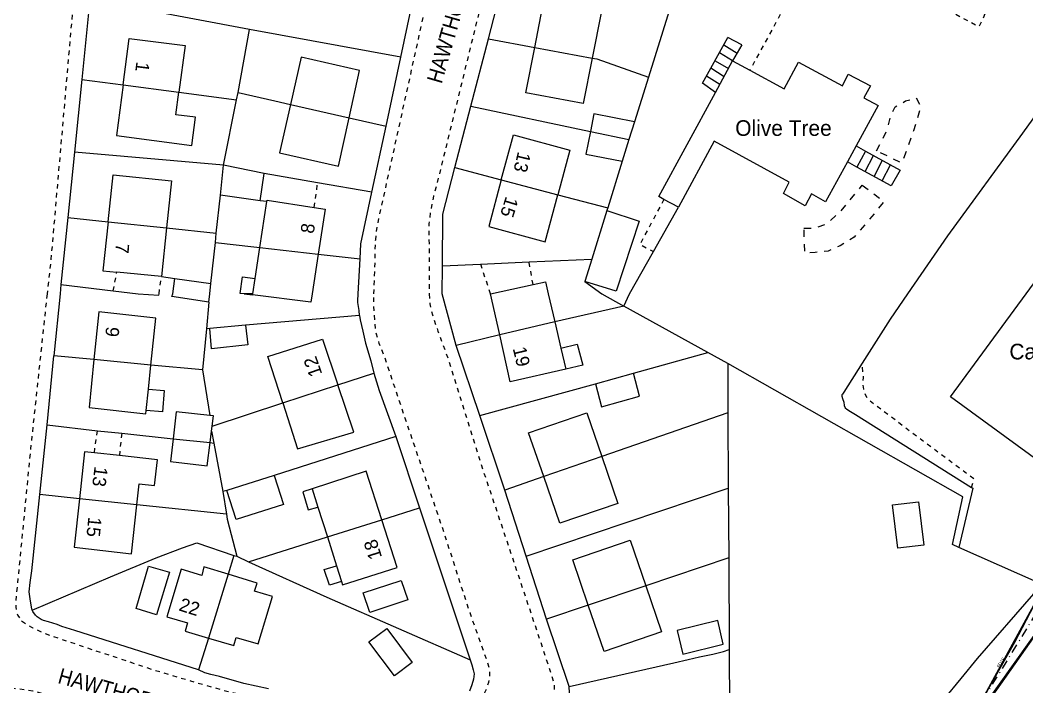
# Model space of a CAD drawing. Extents: x 421500 to 422711, y 436000 to 437000.
# Drawn here: x 421796.4 to 421909, y 436456 to 436530.7 of the extents above; entities that cross this region are included whole.
import ezdxf

# ---------------------------------------------------------------- set-up
doc = ezdxf.new("R2010")
doc.units = 0
for name, pattern in [('716709-ExBase$0$OS-DASHEDLINE', [1, 0.5, -0.5]), ('716709-ExBase$0$OS-LANDFORM', [1.6, 0.8, -0.8]), ('XREF UTC_716709_AJB_1b$0$DASHDOT1', [2, 1, -0.5, 0, -0.5])]:
    doc.linetypes.add(name, pattern=pattern)
for name, color, linetype in [('716709-ExBase$0$OS-LINE_0001_BLG_OUTLINE', 7, 'Continuous'), ('716709-ExBase$0$OS-LINE_0003_BLG_OUTLINE_OVHD', 7, '716709-ExBase$0$OS-DASHEDLINE'), ('716709-ExBase$0$OS-LINE_0021_ROAD_OR_TRACK', 8, '716709-ExBase$0$OS-DASHEDLINE'), ('716709-ExBase$0$OS-LINE_0030_BLG_DIVISION', 8, 'Continuous'), ('716709-ExBase$0$OS-LINE_0030_OBSTRUCTING_FEAT', 8, 'Continuous'), ('716709-ExBase$0$OS-LINE_0032_PATH_OR_EDGE', 8, '716709-ExBase$0$OS-DASHEDLINE'), ('716709-ExBase$0$OS-LINE_0052_STEP_OR_UNCLASS', 8, 'Continuous'), ('716709-ExBase$0$OS-LINE_0374_TOP_OF_SLOPE', 8, '716709-ExBase$0$OS-LANDFORM'), ('716709-ExBase$0$OS-LINE_0376_BOT_SLOPE_CLIFF', 8, '716709-ExBase$0$OS-LANDFORM'), ('716709-ExBase$0$OS-TEXT_BUILDING_OR_STRUCTURE', 4, 'Continuous'), ('716709-ExBase$0$OS-TEXT_ROAD_NAME', 7, 'Continuous'), ('716709-ExBase$0$XC-LCCFENCES', 251, '716709-ExBase$0$EFENCE'), ('Pr-Fence', 2, 'PFENCE'), ('Pr-Kerb', 2, 'Continuous'), ('Pr-KerbEdge', 8, 'Continuous'), ('XREF UTC_716709_AJB_1b$0$du-UTCDUCT-F1', 42, 'XREF UTC_716709_AJB_1b$0$DASHDOT1'), ('XREF UTC_716709_AJB_1b$0$du-UTCTEXT', 42, 'Continuous')]:
    doc.layers.add(name, color=color, linetype=linetype)
doc.styles.add('716709-ExBase$0$Romans', font='romans.shx', dxfattribs={"width": 0.9})
doc.styles.add('716709-ExBase$0$Standard', font='romans.shx')
doc.styles.get("Standard").update_dxf_attribs({"font": 'romans.shx'})
doc.styles.add('XREF UTC_716709_AJB_1b$0$Standard', font='txt')
doc.linetypes.add('716709-ExBase$0$EFENCE', pattern='A,2,-0.4,[1,fenceline,S=1,R=0,X=0,Y=0],-0.4,2', length=4.8)
doc.linetypes.add('PFENCE', pattern='A,2,0.001,["I",Standard,S=1,R=0,X=0,Y=-0.5],4', length=6.001)

msp = doc.modelspace()

# ---------------------------------------------------------------- linework, layer by layer
at = {"layer": '716709-ExBase$0$OS-LINE_0001_BLG_OUTLINE'}
for p, q in [((421874.2, 436522.56), (421876.12, 436526.08)), ((421876.12, 436526.08), (421878.04, 436525.04)), ((421889.92, 436516.57), (421888.95, 436514.78)), ((421823.24, 436505.2), (421824.03, 436510.34)), ((421870.05, 436509.7), (421868.44, 436510.58)), ((421812.81, 436507.39), (421812.25, 436501.95)), ((421822.72, 436501.75), (421823.24, 436505.2)), ((421829.78, 436504.47), (421829.1, 436500)), ((421812.25, 436501.95), (421807.26, 436502.45)), ((421822.45, 436500), (421822.72, 436501.75)), ((421849.05, 436500), (421853.8, 436501.07)), ((421822.43, 436499.89), (421822.45, 436500)), ((421850.07, 436495.41), (421849.05, 436500)), ((421855.5, 436500), (421856.22, 436496.88)), ((421856.22, 436496.88), (421856.91, 436493.94)), ((421856.91, 436493.94), (421857.45, 436491.6)), ((421810.78, 436489.35), (421811.06, 436492.05)), ((421810.54, 436486.96), (421810.78, 436489.35)), ((421807.54, 436481.92), (421804.74, 436482.23)), ((421829.09, 436478.19), (421829.74, 436476.13)), ((421829.74, 436476.13), (421830.8, 436472.8)), ((421830.8, 436472.8), (421831.83, 436469.56)), ((421831.83, 436469.56), (421832.38, 436467.83))]:
    msp.add_line(p, q, dxfattribs=at)
at = {"layer": '716709-ExBase$0$OS-LINE_0001_BLG_OUTLINE', "flags": 128}
for points in [[(421853.99, 436527.6), (421855, 436532.85), (421861.45, 436531.65), (421860.41, 436526.4)], [(421807.95, 436523.4), (421808.65, 436528.6), (421814.9, 436527.8), (421814.19, 436522.58)], [(421860.41, 436526.4), (421859.4, 436521.3), (421853, 436522.5), (421853.99, 436527.6)], [(421833.24, 436519.71), (421834.4, 436525), (421827.85, 436526.5), (421826.66, 436521.21)], [(421878.04, 436525.04), (421881.9, 436522.95), (421883.5, 436525.95), (421888.4, 436523.3), (421889.05, 436524.6), (421891.55, 436523.3), (421890.8, 436521.95), (421892.4, 436521.1), (421889.92, 436516.57)], [(421807.95, 436523.4), (421807.2, 436517.75), (421815.65, 436516.6), (421816.05, 436519.8), (421813.85, 436520.05), (421814.19, 436522.58)], [(421868.44, 436510.58), (421867.85, 436510.9), (421874.2, 436522.56)], [(421826.66, 436521.21), (421825.45, 436515.8), (421832.05, 436514.3), (421833.24, 436519.71)], [(421850.25, 436512.78), (421851.6, 436517.8), (421857.9, 436516.1), (421856.56, 436511.11)], [(421888.95, 436514.78), (421886.5, 436510.3), (421884.95, 436511.2), (421884.25, 436509.85), (421881.8, 436511.25), (421882.45, 436512.5), (421874.05, 436517.1), (421870.05, 436509.7)], [(421806.29, 436508.08), (421806.85, 436513.35), (421813.35, 436512.65), (421812.81, 436507.39)], [(421850.25, 436512.78), (421848.85, 436507.55), (421855.15, 436505.85), (421856.56, 436511.11)], [(421824.03, 436510.34), (421824.05, 436510.5), (421829.33, 436509.69)], [(421829.33, 436509.69), (421830.55, 436509.5), (421829.78, 436504.47)], [(421806.29, 436508.08), (421805.7, 436502.6), (421807.26, 436502.45)], [(421908.93, 436500), (421915.07, 436508.37), (421919.98, 436504.77)], [(421853.8, 436501.07), (421855.2, 436501.35), (421855.5, 436500)], [(421829.1, 436500), (421828.95, 436499.1), (421822.43, 436499.89)], [(421916.49, 436500), (421915.39, 436498.5), (421921.64, 436493.93), (421911.66, 436480.32), (421900.5, 436488.5), (421908.93, 436500)], [(421811.06, 436492.05), (421811.6, 436497.3), (421805.25, 436498), (421804.7, 436492.66)], [(421857.45, 436491.6), (421851.25, 436490.15), (421850.07, 436495.41)], [(421825.81, 436487.8), (421824.15, 436493), (421830.25, 436494.95), (421831.97, 436489.83)], [(421856.91, 436493.94), (421858.75, 436494.4), (421859.35, 436492.05), (421857.45, 436491.6)], [(421804.7, 436492.66), (421804.15, 436487.3), (421810.5, 436486.6), (421810.54, 436486.96)], [(421825.81, 436487.8), (421827.45, 436482.65), (421833.75, 436484.55), (421831.97, 436489.83)], [(421810.78, 436489.35), (421812.55, 436489.2), (421812.35, 436486.8), (421810.54, 436486.96)], [(421855, 436479.56), (421853.3, 436484.45), (421859.8, 436486.7), (421861.49, 436481.81)], [(421804.74, 436482.23), (421803.65, 436482.35), (421803.08, 436477.08)], [(421809.5, 436476.41), (421809.75, 436478.75), (421811.45, 436478.55), (421811.8, 436481.45), (421807.54, 436481.92)], [(421861.49, 436481.81), (421863.3, 436476.55), (421856.8, 436474.35), (421855, 436479.56)], [(421836.89, 436474.72), (421835.15, 436480.15), (421829.09, 436478.19)], [(421829.09, 436478.19), (421828.05, 436477.85), (421828.65, 436475.85), (421829.74, 436476.13)], [(421803.08, 436477.08), (421802.5, 436471.65), (421808.9, 436470.9), (421809.5, 436476.41)], [(421832.38, 436467.83), (421832.5, 436467.45), (421838.6, 436469.4), (421836.89, 436474.72)], [(421859.98, 436465.17), (421858.25, 436470.25), (421864.65, 436472.45), (421866.4, 436467.33)], [(421819.7, 436468.63), (421817, 436469.45), (421816.75, 436468.5), (421814.45, 436469.2), (421812.85, 436463.85), (421815.15, 436463.2), (421814.9, 436462.25), (421817.49, 436461.49)], [(421832.38, 436467.83), (421831.05, 436467.4), (421830.45, 436469.15), (421831.83, 436469.56)], [(421817.49, 436461.49), (421820.35, 436460.65), (421820.6, 436461.55), (421823.05, 436460.85), (421824.65, 436466.15), (421822.65, 436466.75), (421822.95, 436467.65), (421819.7, 436468.63)], [(421866.4, 436467.33), (421868.15, 436462.2), (421861.75, 436460), (421859.98, 436465.17)]]:
    msp.add_lwpolyline(points, dxfattribs=at)
at = {"layer": '716709-ExBase$0$OS-LINE_0003_BLG_OUTLINE_OVHD'}
for p, q in [((421849.05, 436500), (421847.94, 436503.34)), ((421853.8, 436501.07), (421853.35, 436503.58)), ((421804.74, 436482.23), (421805.09, 436484.7)), ((421807.8, 436484.41), (421807.54, 436481.92))]:
    msp.add_line(p, q, dxfattribs=at)
at = {"layer": '716709-ExBase$0$OS-LINE_0021_ROAD_OR_TRACK', "flags": 128}
for points in [[(421809.11, 436599.76), (421809.08, 436599.74), (421809.04, 436599.72), (421809.01, 436599.69), (421808.98, 436599.67), (421808.95, 436599.64), (421808.93, 436599.62), (421808.9, 436599.59), (421808.87, 436599.56), (421808.85, 436599.53), (421808.83, 436599.5), (421808.81, 436599.47), (421808.78, 436599.43), (421808.77, 436599.4), (421808.75, 436599.36), (421808.73, 436599.33), (421808.72, 436599.29), (421808.71, 436599.26), (421808.69, 436599.22), (421808.68, 436599.16), (421808.24, 436595.23), (421808.08, 436593.8), (421804.27, 436554.44), (421799.88, 436503.88), (421799.45, 436500)], [(421836, 436500), (421836.15, 436503.95), (421836.15, 436504.9), (421836.2, 436506.1), (421836.4, 436507.7), (421842.1, 436533.6), (421842.55, 436535.5), (421843, 436537), (421843.35, 436538.45), (421846.85, 436547.95), (421852.4, 436563.6), (421855.96, 436573.85), (421856.15, 436574.43)], [(421858.55, 436562.55), (421854.45, 436552.25), (421853.3, 436549.4), (421853, 436548.55), (421852, 436544.8), (421851.4, 436542.65), (421849.15, 436536.5), (421847.85, 436531.9), (421843.05, 436512.35), (421842.65, 436510.95), (421842.35, 436509.35), (421842.15, 436507.85), (421842.2, 436500)], [(421842.2, 436500), (421842.25, 436498.9), (421842.55, 436497.65), (421843.15, 436495.85), (421843.7, 436494.35), (421844.3, 436492.75), (421848.25, 436480.15), (421855.15, 436459.5), (421856.15, 436456.4), (421856.25, 436451.35), (421856.2, 436449.75), (421856.1, 436448.85), (421856, 436448.25), (421855.75, 436447.45), (421855.45, 436446.85), (421855.05, 436446.2), (421854.9, 436445.95), (421854.5, 436445.75), (421853.6, 436445.55), (421852.45, 436445.4), (421852.3, 436445.35), (421850.45, 436445.45), (421848.55, 436445.5), (421846.8, 436445.6), (421844.9, 436445.65), (421843.2, 436445.55), (421841.35, 436445.6), (421840.5, 436445.55), (421839.25, 436445.75), (421837.3, 436445.85), (421835.15, 436446.15), (421834.65, 436446.2), (421833.05, 436446.25), (421831.45, 436446.5), (421829.4, 436446.85), (421826.8, 436447.35), (421823.75, 436448), (421820.15, 436448.85), (421815.6, 436450.05), (421811.8, 436451.1), (421808.35, 436452.25), (421808.15, 436452.3), (421806.5, 436452.8), (421804.6, 436453.5), (421802.75, 436454.05), (421800.2, 436455.1), (421799.55, 436455.25), (421798.85, 436455.3), (421797.85, 436455.55), (421796.05, 436455.8), (421795.4, 436455.88)], [(421799.45, 436500), (421797.6, 436482.65), (421796.15, 436467.65), (421796, 436466.3), (421795.95, 436465.65), (421795.95, 436464.95), (421796, 436464.55), (421796.2, 436464), (421796.6, 436463.4)], [(421796.6, 436463.4), (421797.7, 436462.7), (421797.85, 436462.65), (421799.05, 436462.05), (421800.95, 436461.4), (421802.6, 436460.85), (421803.9, 436460.4), (421807.15, 436459.35), (421811.3, 436457.95), (421815.5, 436456.7), (421819.55, 436455.55), (421822.8, 436454.75), (421824.35, 436454.4), (421826.1, 436454.1), (421827.45, 436453.8), (421828.55, 436453.4), (421828.85, 436453.3), (421829.45, 436453.2), (421830.05, 436453.05), (421830.65, 436452.95), (421831.6, 436452.8), (421832.45, 436452.7), (421833.85, 436452.7), (421835.5, 436452.45), (421837.4, 436452.45), (421838.95, 436452.3), (421840.35, 436452.15), (421841.55, 436452.15), (421842.35, 436452.05), (421842.95, 436452), (421843.65, 436451.95), (421844.3, 436451.9), (421844.8, 436451.95), (421844.95, 436452), (421845.6, 436452.3), (421846.2, 436452.55), (421847.3, 436453.75), (421848.05, 436454.75), (421848.5, 436455.55), (421848.65, 436455.9), (421848.85, 436456.55), (421848.95, 436457.2), (421848.95, 436458), (421848.75, 436458.7), (421846.75, 436464.3), (421843.7, 436473.75), (421839.65, 436485.65), (421837.1, 436493.25), (421836.6, 436494.45), (421836.3, 436495.5), (421836.2, 436495.9), (421836, 436498.8), (421836, 436500)]]:
    msp.add_lwpolyline(points, dxfattribs=at)
at = {"layer": '716709-ExBase$0$OS-LINE_0030_BLG_DIVISION'}
for p, q in [((421853.99, 436527.6), (421860.41, 436526.4)), ((421807.95, 436523.4), (421814.19, 436522.58)), ((421826.66, 436521.21), (421833.24, 436519.71)), ((421850.25, 436512.78), (421856.56, 436511.11)), ((421806.29, 436508.08), (421812.81, 436507.39)), ((421823.24, 436505.2), (421829.78, 436504.47)), ((421856.22, 436496.88), (421850.07, 436495.41)), ((421811.06, 436492.05), (421804.7, 436492.66)), ((421825.81, 436487.8), (421831.97, 436489.83)), ((421861.49, 436481.81), (421855, 436479.56)), ((421809.5, 436476.41), (421803.08, 436477.08)), ((421830.8, 436472.8), (421836.89, 436474.72)), ((421819.7, 436468.63), (421817.49, 436461.49)), ((421866.4, 436467.33), (421859.98, 436465.17))]:
    msp.add_line(p, q, dxfattribs=at)
at = {"layer": '716709-ExBase$0$OS-LINE_0030_OBSTRUCTING_FEAT'}
for p, q in [((421848.81, 436528.57), (421850.9, 436536.64)), ((421804.25, 436533), (421803.34, 436524)), ((421822.1, 436529.6), (421804.25, 436533)), ((421869.01, 436531.7), (421866.7, 436524.27)), ((421820.81, 436522.54), (421822.1, 436529.6)), ((421839.01, 436526.51), (421822.1, 436529.6)), ((421846.84, 436521.02), (421848.81, 436528.57)), ((421848.81, 436528.57), (421853.99, 436527.6)), ((421872.75, 436523.6), (421875.6, 436528.7)), ((421877.15, 436527.9), (421876.12, 436526.08)), ((421837.36, 436518.78), (421839.01, 436526.51)), ((421803.34, 436524), (421802.51, 436515.86)), ((421803.34, 436524), (421807.95, 436523.4)), ((421866.7, 436524.27), (421865.15, 436519.27)), ((421814.19, 436522.58), (421820.65, 436521.73)), ((421820.65, 436521.73), (421820.81, 436522.54)), ((421819.2, 436514.4), (421820.65, 436521.73)), ((421845.05, 436514.15), (421846.84, 436521.02)), ((421846.84, 436521.02), (421860.21, 436518.2)), ((421833.24, 436519.71), (421837.36, 436518.78)), ((421865.15, 436519.27), (421864.53, 436517.29)), ((421835.78, 436511.38), (421837.36, 436518.78)), ((421860.21, 436518.2), (421864.53, 436517.29)), ((421864.53, 436517.29), (421863.77, 436514.85)), ((421889.92, 436516.57), (421890.98, 436515.99)), ((421802.51, 436515.86), (421801.77, 436508.56)), ((421819.2, 436514.4), (421802.51, 436515.86)), ((421890.98, 436515.99), (421894.85, 436513.85)), ((421818.84, 436511.05), (421819.2, 436514.4)), ((421823.74, 436513.5), (421819.2, 436514.4)), ((421863.77, 436514.85), (421862.16, 436509.63)), ((421890, 436514.21), (421888.95, 436514.78)), ((421823.3, 436510.44), (421823.74, 436513.5)), ((421829.71, 436512.45), (421823.74, 436513.5)), ((421845.05, 436514.15), (421850.25, 436512.78)), ((421893.85, 436512.1), (421890, 436514.21)), ((421835.78, 436511.38), (421829.71, 436512.45)), ((421818.38, 436506.79), (421818.84, 436511.05)), ((421823.3, 436510.44), (421818.84, 436511.05)), ((421856.56, 436511.11), (421862.16, 436509.63)), ((421824.03, 436510.34), (421823.3, 436510.44)), ((421862.06, 436509.33), (421860.37, 436503.88)), ((421862.16, 436509.63), (421862.06, 436509.33)), ((421867.27, 436504.75), (421870.05, 436509.7)), ((421801.77, 436508.56), (421801.01, 436501.05)), ((421801.77, 436508.56), (421806.29, 436508.08)), ((421812.81, 436507.39), (421818.38, 436506.79)), ((421818.27, 436505.76), (421818.38, 436506.79)), ((421817.77, 436501.16), (421818.27, 436505.76)), ((421829.78, 436504.47), (421834.46, 436503.94)), ((421864.6, 436500), (421867.27, 436504.75)), ((421834.25, 436500), (421834.46, 436503.94)), ((421843.65, 436500), (421843.67, 436503.15)), ((421843.67, 436503.15), (421847.94, 436503.34)), ((421847.94, 436503.34), (421853.35, 436503.58)), ((421853.35, 436503.58), (421860.37, 436503.88)), ((421860.37, 436503.88), (421859.6, 436501.4)), ((421812.25, 436501.95), (421813.75, 436501.75)), ((421801.01, 436501.05), (421800.9, 436500)), ((421801.01, 436501.05), (421806.84, 436500.34)), ((421813.5, 436500), (421813.75, 436501.75)), ((421813.75, 436501.75), (421817.77, 436501.16)), ((421817.65, 436500), (421817.77, 436501.16)), ((421859.6, 436501.4), (421861.5, 436500)), ((421800.9, 436500), (421800.22, 436493.09)), ((421806.84, 436500.34), (421809.65, 436500)), ((421809.65, 436500), (421811.95, 436499.85)), ((421817.56, 436499.09), (421817.65, 436500)), ((421822.45, 436500), (421821.5, 436500)), ((421821.5, 436500), (421822.43, 436499.89)), ((421822.45, 436500), (421821.5, 436500)), ((421845.2, 436494.25), (421843.65, 436500)), ((421861.5, 436500), (421863.94, 436498.65)), ((421863.94, 436498.65), (421864.6, 436500)), ((421817.56, 436499.09), (421817.28, 436496.09)), ((421863.94, 436498.65), (421856.22, 436496.88)), ((421873.33, 436493.46), (421863.94, 436498.65)), ((421834.4, 436497.6), (421821.66, 436496.49)), ((421821.66, 436496.49), (421817.65, 436496.14)), ((421817.28, 436496.09), (421816.85, 436491.5)), ((421817.65, 436496.14), (421817.28, 436496.09)), ((421850.07, 436495.41), (421845.2, 436494.25)), ((421847.85, 436486.4), (421845.2, 436494.25)), ((421799.45, 436485.35), (421800.22, 436493.09)), ((421804.7, 436492.66), (421800.22, 436493.09)), ((421865.04, 436491.12), (421873.33, 436493.46)), ((421875.6, 436492.2), (421873.33, 436493.46)), ((421816.85, 436491.5), (421811.06, 436492.05)), ((421875.6, 436492.2), (421875.58, 436486.7)), ((421816.85, 436491.5), (421817.64, 436486.39)), ((421831.97, 436489.83), (421836, 436491.15)), ((421860.8, 436489.95), (421865.04, 436491.12)), ((421847.85, 436486.4), (421860.8, 436489.95)), ((421817.91, 436485.2), (421825.81, 436487.8)), ((421850.65, 436478.05), (421847.85, 436486.4)), ((421875.58, 436486.7), (421861.49, 436481.81)), ((421875.58, 436486.7), (421875.63, 436478.26)), ((421798.65, 436477.55), (421799.45, 436485.35)), ((421799.45, 436485.35), (421805.09, 436484.7)), ((421817.84, 436484.66), (421817.91, 436485.2)), ((421805.09, 436484.7), (421807.8, 436484.41)), ((421807.8, 436484.41), (421813.55, 436483.8)), ((421817.68, 436483.37), (421817.84, 436484.66)), ((421817.84, 436484.66), (421818.09, 436483.32)), ((421838.45, 436484.05), (421824.85, 436479.69)), ((421838.45, 436484.05), (421841.1, 436476.05)), ((421813.55, 436483.8), (421817.68, 436483.37)), ((421817.68, 436483.37), (421818.09, 436483.32)), ((421818.09, 436483.32), (421819.1, 436477.9)), ((421824.85, 436479.69), (421819.54, 436477.99)), ((421855, 436479.56), (421850.65, 436478.05)), ((421853.03, 436470.66), (421875.63, 436478.26)), ((421875.63, 436478.26), (421875.68, 436470.45)), ((421803.08, 436477.08), (421798.65, 436477.55)), ((421819.54, 436477.99), (421819.1, 436477.9)), ((421819.1, 436477.9), (421819.51, 436475.36)), ((421853.03, 436470.66), (421850.65, 436478.05)), ((421819.51, 436475.36), (421809.5, 436476.41)), ((421836.89, 436474.72), (421841.1, 436476.05)), ((421841.1, 436476.05), (421846.76, 436459.07)), ((421821.97, 436470.01), (421830.8, 436472.8)), ((421910.5, 436467.58), (421901.41, 436471.63)), ((421820.34, 436470.72), (421819.7, 436468.63)), ((421820.34, 436470.72), (421820.68, 436470.64)), ((421820.68, 436470.64), (421821.97, 436470.01)), ((421855.3, 436463.6), (421853.03, 436470.66)), ((421875.68, 436470.45), (421866.4, 436467.33)), ((421875.68, 436470.45), (421875.74, 436460.21)), ((421859.98, 436465.17), (421855.3, 436463.6)), ((421857.85, 436456.05), (421855.3, 436463.6)), ((421817.49, 436461.49), (421816.4, 436457.95)), ((421875.74, 436460.21), (421875.8, 436450.55))]:
    msp.add_line(p, q, dxfattribs=at)
at = {"layer": '716709-ExBase$0$OS-LINE_0030_OBSTRUCTING_FEAT', "flags": 128}
for points in [[(421839.01, 436526.51), (421841.25, 436537.05), (421841.45, 436538.2), (421841.65, 436538.9), (421841.9, 436539.5), (421844.91, 436547.51), (421845.25, 436548.41)], [(421860.41, 436526.4), (421860.95, 436526.3), (421866.7, 436524.27)], [(421820.81, 436522.54), (421824.91, 436521.61), (421826.66, 436521.21)], [(421865.15, 436519.27), (421860.6, 436520.15), (421860.21, 436518.2)], [(421910.29, 436520.42), (421910.18, 436520.27), (421908.55, 436518), (421900.15, 436506.5), (421895.67, 436500)], [(421860.21, 436518.2), (421859.7, 436515.65), (421863.77, 436514.85)], [(421843.67, 436503.15), (421843.7, 436508.95), (421845.05, 436514.15)], [(421834.46, 436503.94), (421834.55, 436505.6), (421835.78, 436511.38)], [(421862.06, 436509.33), (421865.65, 436508.15), (421863.1, 436500.3), (421859.6, 436501.4)], [(421818.27, 436505.76), (421822.56, 436505.28), (421823.24, 436505.2)], [(421821.5, 436500), (421821.05, 436500.05), (421821.3, 436501.9), (421822.72, 436501.75)], [(421817.56, 436499.09), (421813.4, 436499.7), (421813.5, 436500)], [(421834.4, 436497.6), (421834.35, 436498.15), (421834.2, 436499.05), (421834.2, 436499.25), (421834.25, 436500)], [(421895.67, 436500), (421893.72, 436497.18), (421890.62, 436492.27)], [(421834.4, 436497.6), (421834.45, 436497.1), (421834.75, 436495.85), (421835.05, 436494.5), (421835.65, 436492.5), (421836, 436491.15)], [(421821.66, 436496.49), (421821.9, 436494.3), (421817.85, 436493.85), (421817.65, 436496.14)], [(421901.41, 436471.63), (421900.7, 436471.95), (421901.85, 436477.3), (421875.6, 436492.2)], [(421890.62, 436492.27), (421888.55, 436489), (421888.4, 436488.8), (421888.35, 436488.7), (421888.35, 436488.55), (421888.4, 436488.3), (421888.55, 436487.9), (421888.6, 436487.5), (421888.7, 436487.25), (421888.9, 436487.1), (421889.3, 436486.85), (421889.85, 436486.5), (421902.84, 436478.35)], [(421836, 436491.15), (421836.6, 436489.2), (421838.45, 436484.05)], [(421860.8, 436489.95), (421861.45, 436487.35), (421865.7, 436488.55), (421865.04, 436491.12)], [(421817.64, 436486.39), (421813.9, 436486.8), (421813.55, 436483.8)], [(421817.91, 436485.2), (421818.05, 436486.35), (421817.64, 436486.39)], [(421813.55, 436483.8), (421813.25, 436481.25), (421817.35, 436480.75), (421817.68, 436483.37)], [(421824.85, 436479.69), (421825.9, 436476.45), (421820.6, 436474.75), (421819.54, 436477.99)], [(421902.84, 436478.35), (421903, 436478.25), (421901.41, 436471.63)], [(421797.8, 436464.6), (421797.75, 436464.75), (421797.6, 436465.6), (421797.5, 436466.4), (421797.45, 436466.65), (421797.55, 436467.7), (421797.75, 436469), (421798.65, 436477.55)], [(421894.6, 436471.55), (421894, 436476.4), (421896.9, 436476.75), (421897.5, 436471.9), (421894.6, 436471.55)], [(421819.51, 436475.36), (421819.6, 436474.8), (421820.68, 436470.64)], [(421797.8, 436464.6), (421806.55, 436468.35), (421811.65, 436470.45), (421814.6, 436471.6), (421816.2, 436472.15), (421820.34, 436470.72)], [(421809.4, 436464.8), (421810.8, 436469.55), (421813.15, 436468.85), (421811.7, 436464.1), (421809.4, 436464.8)], [(421821.97, 436470.01), (421830.75, 436466.05), (421846.76, 436459.07)], [(421839.8, 436465.75), (421835.55, 436464.35), (421834.8, 436466.55), (421839.05, 436467.95), (421839.8, 436465.75)], [(421909.75, 436466.45), (421903.45, 436459.2), (421901.65, 436456.95), (421899.75, 436454.65), (421897.65, 436452.1), (421895.25, 436448.8), (421892.05, 436444.6), (421888.2, 436439.65), (421876.03, 436423.5)], [(421816.4, 436457.95), (421802.55, 436462.35), (421801.1, 436462.8), (421800.6, 436463), (421799.6, 436463.3), (421799.05, 436463.45), (421798.8, 436463.55), (421798.35, 436463.85), (421798.15, 436464.05), (421797.85, 436464.45), (421797.8, 436464.6)], [(421838.3, 436457.25), (421835.45, 436461.05), (421837.45, 436462.55), (421840.3, 436458.75), (421838.3, 436457.25)], [(421874.45, 436463.45), (421869.9, 436462.35), (421870.55, 436459.7), (421875.05, 436460.8), (421874.45, 436463.45)], [(421857.85, 436456.05), (421869.55, 436458.7), (421871.15, 436459.1), (421872.4, 436459.4), (421873.9, 436459.7), (421875.1, 436460), (421875.74, 436460.21)], [(421846.76, 436459.07), (421846.95, 436458.5), (421847.1, 436457.95), (421847.2, 436457.5), (421847.15, 436456.9), (421846.95, 436456.25), (421846.7, 436455.55)], [(421824.2, 436455.8), (421821.45, 436456.4), (421818.75, 436457.2), (421817.75, 436457.4), (421817.1, 436457.6), (421816.4, 436457.95)], [(421858.04, 436450.4), (421858, 436453.25), (421857.85, 436456.05)]]:
    msp.add_lwpolyline(points, dxfattribs=at)
at = {"layer": '716709-ExBase$0$OS-LINE_0032_PATH_OR_EDGE'}
for p, q in [((421829.33, 436509.69), (421829.71, 436512.45)), ((421806.84, 436500.34), (421807.26, 436502.45)), ((421811.97, 436500), (421812.25, 436501.95)), ((421811.95, 436499.85), (421811.97, 436500))]:
    msp.add_line(p, q, dxfattribs=at)
at = {"layer": '716709-ExBase$0$OS-LINE_0032_PATH_OR_EDGE', "flags": 128}
for points in [[(421910.83, 436544.86), (421903.65, 436529.9), (421885.9, 436539.4), (421878.04, 436525.04)], [(421868.44, 436510.58), (421865.75, 436505.55), (421867.27, 436504.75)], [(421902.84, 436478.35), (421903.1, 436479.3), (421892, 436487.6), (421891.7, 436487.85), (421891.45, 436488.05), (421891.2, 436488.3), (421891, 436488.65), (421890.8, 436489.35), (421890.7, 436489.85), (421890.75, 436490.65), (421890.62, 436492.27)]]:
    msp.add_lwpolyline(points, dxfattribs=at)
at = {"layer": '716709-ExBase$0$OS-LINE_0052_STEP_OR_UNCLASS'}
for p, q in [((421875.14, 436527.89), (421876.61, 436526.95)), ((421877.15, 436527.9), (421875.6, 436528.7)), ((421876.12, 436526.08), (421874.64, 436526.98)), ((421874.15, 436526.11), (421875.66, 436525.24)), ((421875.16, 436524.31), (421873.69, 436525.27)), ((421874.2, 436522.56), (421872.75, 436523.6)), ((421873.19, 436524.4), (421874.7, 436523.47)), ((421890.98, 436515.99), (421890, 436514.21)), ((421890.94, 436513.69), (421891.89, 436515.48)), ((421892.83, 436514.96), (421891.93, 436513.15)), ((421892.85, 436512.65), (421893.77, 436514.44)), ((421894.85, 436513.85), (421893.85, 436512.1))]:
    msp.add_line(p, q, dxfattribs=at)
at = {"layer": '716709-ExBase$0$OS-LINE_0374_TOP_OF_SLOPE', "flags": 128}
for points in [[(421892.21, 436516.02), (421893.4, 436518.35), (421893.8, 436520), (421894.3, 436520.95), (421895.45, 436521.6), (421896.65, 436521.95)], [(421884.1, 436507.35), (421885.3, 436507.35), (421886.7, 436507.9), (421888.2, 436509.25), (421889.95, 436511.35), (421890.62, 436512.17)]]:
    msp.add_lwpolyline(points, dxfattribs=at)
at = {"layer": '716709-ExBase$0$OS-LINE_0376_BOT_SLOPE_CLIFF', "flags": 128}
for points in [[(421896.65, 436521.95), (421897.15, 436520.95), (421896.35, 436518.25), (421895.05, 436514.65), (421892.21, 436516.02)], [(421890.62, 436512.17), (421893.05, 436510.35), (421891.05, 436507.9), (421889.7, 436506.35), (421888.15, 436505.4), (421886.8, 436504.8), (421885.35, 436504.65), (421884.2, 436504.55), (421884.1, 436507.35)]]:
    msp.add_lwpolyline(points, dxfattribs=at)
at = {"layer": '716709-ExBase$0$XC-LCCFENCES', "flags": 128}
msp.add_lwpolyline([(421910.51, 436467.34), (421909.74, 436466.43), (421910.24, 436466), (421907.66, 436461), (421901.55, 436450.2), (421900.95, 436449.05), (421900.45, 436448.15), (421900.05, 436447.3), (421899.95, 436447.15)], dxfattribs=at)
at = {"layer": 'Pr-Fence', "flags": 128}
msp.add_lwpolyline([(421899.95, 436447.15), (421910.24, 436466), (421909.74, 436466.43)], dxfattribs=at)
at = {"layer": 'Pr-Kerb', "flags": 128}
msp.add_lwpolyline([(421874.88, 436405.45), (421904.5, 436454.07), (421910.93, 436463.14)], dxfattribs=at)
at = {"layer": 'Pr-KerbEdge', "flags": 128}
msp.add_lwpolyline([(421874.77, 436405.52), (421904.4, 436454.14), (421910.84, 436463.21)], dxfattribs=at)
at = {"layer": 'XREF UTC_716709_AJB_1b$0$du-UTCDUCT-F1', "flags": 128}
msp.add_lwpolyline([(421901.88, 436450.95), (421910.55, 436465.01)], dxfattribs=at)

# ---------------------------------------------------------------- texts
at = {"layer": '716709-ExBase$0$OS-TEXT_BUILDING_OR_STRUCTURE', "char_height": 1.5, "attachment_point": 7, "style": '716709-ExBase$0$Standard'}
for s, insert, width, rotation in [('{\\fHeledd|b0|i0|c0|p34;1}', (421809.45, 436526.05), 1.5, 262.8), ('{\\fHeledd|b0|i0|c0|p34;13}', (421852.1, 436516), 3, 256.6), ('{\\fHeledd|b0|i0|c0|p34;15}', (421850.75, 436511), 3, 252.6), ('{\\fHeledd|b0|i0|c0|p34;8}', (421829.3, 436506.7), 1.5, 82.8), ('{\\fHeledd|b0|i0|c0|p34;7}', (421807.15, 436505.7), 1.5, 265.9), ('{\\fHeledd|b0|i0|c0|p34;9}', (421806.05, 436496.4), 1.5, 263.3), ('{\\fHeledd|b0|i0|c0|p34;12}', (421830.25, 436491.05), 3, 109.4), ('{\\fHeledd|b0|i0|c0|p34;19}', (421851.5, 436493.9), 3, 283.4), ('{\\fHeledd|b0|i0|c0|p34;13}', (421804.75, 436480.75), 3, 262.8), ('{\\fHeledd|b0|i0|c0|p34;15}', (421804.05, 436475.1), 3, 264.5), ('{\\fHeledd|b0|i0|c0|p34;18}', (421836.95, 436470.55), 3, 107.4), ('{\\fHeledd|b0|i0|c0|p34;22}', (421814.1, 436464.6), 3, 342.5)]:
    msp.add_mtext(s, dxfattribs=dict(at, insert=insert, width=width, rotation=rotation))
at = {"layer": '716709-ExBase$0$OS-TEXT_BUILDING_OR_STRUCTURE', "char_height": 1.75, "width": 12.9306, "attachment_point": 7, "style": '716709-ExBase$0$Standard'}
for s, insert in [('{\\fHeledd|b0|i0|c0|p34;Olive Tree}', (421876.41, 436517.67)), ('{\\fHeledd|b0|i0|c0|p34;Car Wash}', (421907.07, 436492.65))]:
    msp.add_mtext(s, dxfattribs=dict(at, insert=insert))
at = {"layer": '716709-ExBase$0$OS-TEXT_ROAD_NAME', "char_height": 1.75, "width": 34.9622, "attachment_point": 7, "style": '716709-ExBase$0$Romans'}
for insert, rotation in [((421843.6, 436523.45), 74), ((421800.55, 436456.45), 344.5)]:
    msp.add_mtext('{\\fHeledd|b0|i0|c0|p34;HAWTHORN GROVE}', dxfattribs=dict(at, insert=insert, rotation=rotation))
at = {"layer": 'XREF UTC_716709_AJB_1b$0$du-UTCTEXT', "style": 'XREF UTC_716709_AJB_1b$0$Standard'}
msp.add_text('SD1F', height=0.36, rotation=58.3478, dxfattribs=at).set_placement((421905.93, 436458.09))

doc.saveas('drawing.dxf')
